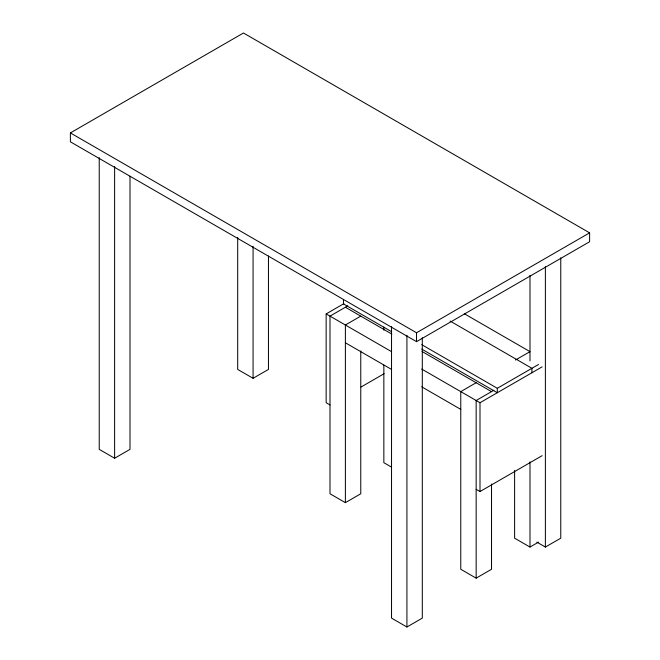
<?xml version="1.0" encoding="UTF-8"?>
<svg xmlns="http://www.w3.org/2000/svg" width="660" height="660" viewBox="0 0 660 660"><rect width="100%" height="100%" fill="white"/><g stroke="black" fill="none" stroke-linecap="round" stroke-linejoin="round"><path stroke-width="0.99" d="M70.389 132.924L243.466 33L589.611 232.848L589.611 241.733L416.534 341.657L70.389 141.809L70.389 132.924L416.534 332.772L589.611 232.848M330 404.943L326.155 402.724L326.155 313.904L343.901 303.649M347.754 305.869L330 316.123L330 493.771L345.386 502.648L360.772 493.771L360.772 351.037M99.231 157.666L99.231 449.353L114.617 458.238L130.004 449.353L130.004 176.22M237.691 237.484L237.691 369.418L253.077 378.296L268.463 369.418L268.463 256.039M360.772 316.123L345.386 325L345.386 502.648M361.061 387.007L384.145 373.684M476.157 382.734L460.771 391.619L460.771 569.266L476.157 578.152L491.535 569.266L491.535 484.036M515.468 360.038L529.996 351.648L464.318 313.731M493.903 390.25L476.157 400.504L476.157 578.152M421.715 344.652L497.31 388.286L538.543 364.477M421.715 369.072L480.002 402.724L542.132 366.853M476.157 489.324L480.002 491.543L542.132 455.672M514.61 470.407L514.61 538.181L529.996 547.058L538.543 542.124M391.537 326.428L391.537 618.115L406.923 627L422.309 618.115L422.309 337.763M536.836 542.124L545.383 547.058L560.769 538.181L560.769 257.821M450.112 321.065L531.919 368.305L531.919 372.743M391.479 331.633L343.464 303.905L343.464 299.467M421.715 349.09L497.31 392.733L497.31 388.286M345.386 307.238L391.834 334.059M422.012 351.483L491.535 391.619M326.155 313.904L391.537 351.648M345.386 342.771L391.537 369.418M421.715 386.834L460.771 409.382M391.537 467.123L383.848 462.677L383.848 365.128M545.383 266.706L545.383 547.058M529.996 275.344L529.996 360.896M529.996 461.835L529.996 547.058M480.002 402.724L480.002 491.543M416.534 332.772L416.534 341.657M406.923 335.305L406.923 627M383.848 327.137L383.848 330.214M253.077 246.37L253.077 378.296M114.617 166.551L114.617 458.238"/></g></svg>
